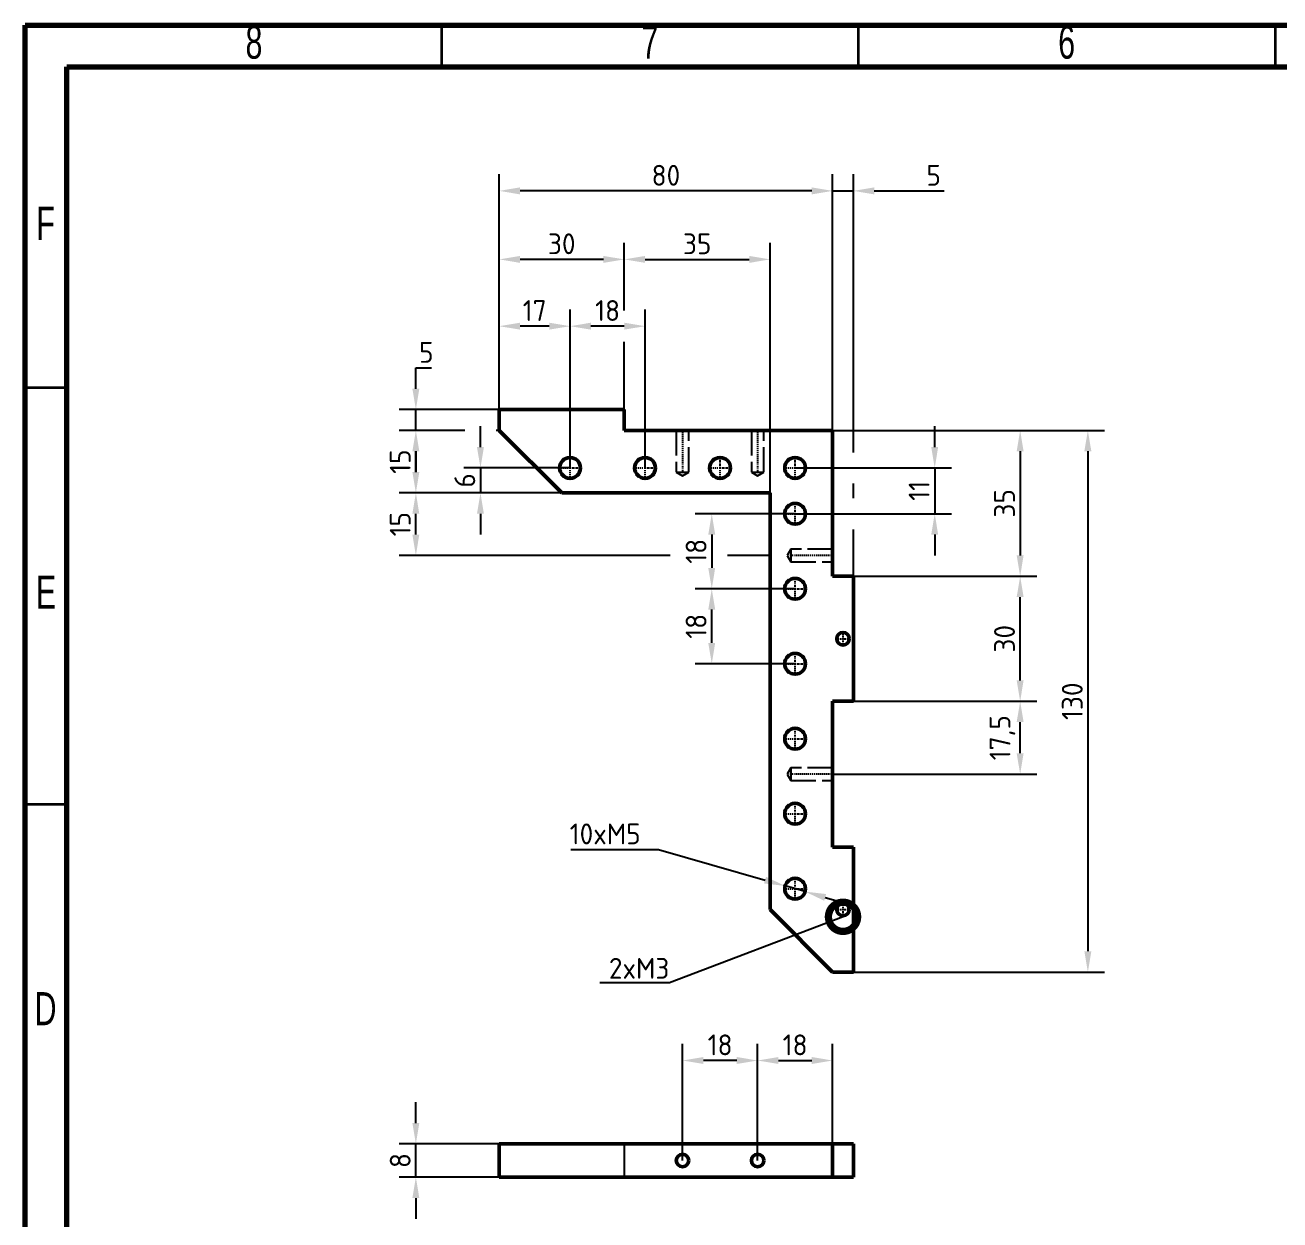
# Model space of a CAD drawing. Header units: millimetres. Extents: x -1615 to 4166, y 5 to 3174.
# Drawn here: x 2605.8 to 2756.3, y 148.6 to 292 of the extents above; entities that cross this region are included whole.
import ezdxf
from ezdxf import colors
from ezdxf.entities.mleader import LeaderData, LeaderLine
from ezdxf.math import Vec2, Vec3

# ---------------------------------------------------------------- set-up
doc = ezdxf.new("R2010")
doc.units = ezdxf.units.MM
doc.header["$LTSCALE"] = 0.25
doc.header["$PDSIZE"] = -1
for name, pattern in [('ACAD_ISO02W100', [15, 12, -3]), ('ACAD_ISO08W100', [36, 24, -3, 6, -3]), ('CENTER2', [1.125, 0.75, -0.125, 0.125, -0.125])]:
    doc.linetypes.add(name, pattern=pattern)
doc.layers.get('0').update_dxf_attribs({"lineweight": 50})
for name, color, linetype, lineweight in [('duong tam', 2, 'ACAD_ISO08W100', 25), ('kich thuoc', 1, 'Continuous', 25), ('netdut', 6, 'ACAD_ISO02W100', 25)]:
    doc.layers.add(name, color=color, linetype=linetype, lineweight=lineweight)
doc.styles.add('SLDTEXTSTYLE0', font='TXT', dxfattribs={"width": 0.686449})
doc.styles.get("Standard").update_dxf_attribs({"font": ''})
doc.styles.add('tieng viet', font='')
doc.styles.get('Standard').set_extended_font_data('TCVN 7284')
doc.styles.get('tieng viet').set_extended_font_data('TCVN 7284')
doc.dimstyles.new('Ratio 2', dxfattribs={"dimtxt": 2.5, "dimasz": 2.5, "dimexe": 2, "dimexo": 0, "dimtad": 1, "dimtoh": 1, "dimdec": 1, "dimlfac": 2, "dimzin": 9, "dimtxsty": 'Standard', "dimcen": 2.5, "dimazin": 2, "dimtfac": 1, "dimtdec": 1, "dimtmove": 0, "dimatfit": 3, "dimfxl": 1, "dimtzin": 1, "dimarcsym": 0})
doc.dimstyles.new('Ratio 2$3', dxfattribs={"dimtxt": 2.5, "dimasz": 2.5, "dimexe": 2, "dimexo": 0, "dimtad": 1, "dimtoh": 1, "dimdec": 1, "dimlfac": 2, "dimzin": 9, "dimtxsty": 'Standard', "dimcen": 2.5, "dimazin": 2, "dimtfac": 1, "dimtdec": 1, "dimtmove": 0, "dimatfit": 3, "dimfxl": 1, "dimtzin": 1, "dimarcsym": 0})

# ---------------------------------------------------------------- blocks, each defined once
blk = doc.blocks.new('*U367')
at = {"layer": 'duong tam', "color": 0, "linetype": 'CENTER2', "transparency": 16777216}
for p, q in [((-1.37, 0), (-0.25, 0)), ((0, 0.25), (0, 1.37)), ((0.25, 0), (1.37, 0)), ((0, -1.37), (0, -0.25))]:
    blk.add_line(p, q, dxfattribs=at)
at = {"layer": 'duong tam', "color": 0, "linetype": 'Continuous', "transparency": 16777216}
for p, q in [((-0.125, 0), (0.125, 0)), ((0, -0.125), (0, 0.125))]:
    blk.add_line(p, q, dxfattribs=at)
blk = doc.blocks.new('*U368')
at = {"layer": 'duong tam', "color": 0, "linetype": 'CENTER2', "transparency": 16777216}
for p, q in [((-1.37, 0), (-0.25, 0)), ((0, 0.25), (0, 1.37)), ((0.25, 0), (1.37, 0)), ((0, -1.37), (0, -0.25))]:
    blk.add_line(p, q, dxfattribs=at)
at = {"layer": 'duong tam', "color": 0, "linetype": 'Continuous', "transparency": 16777216}
for p, q in [((-0.125, 0), (0.125, 0)), ((0, -0.125), (0, 0.125))]:
    blk.add_line(p, q, dxfattribs=at)
blk = doc.blocks.new('*U369')
at = {"layer": 'duong tam', "color": 0, "linetype": 'CENTER2', "transparency": 16777216}
for p, q in [((-1.37, 0), (-0.25, 0)), ((0, 0.25), (0, 1.37)), ((0.25, 0), (1.37, 0)), ((0, -1.37), (0, -0.25))]:
    blk.add_line(p, q, dxfattribs=at)
at = {"layer": 'duong tam', "color": 0, "linetype": 'Continuous', "transparency": 16777216}
for p, q in [((-0.125, 0), (0.125, 0)), ((0, -0.125), (0, 0.125))]:
    blk.add_line(p, q, dxfattribs=at)
blk = doc.blocks.new('*U370')
at = {"layer": 'duong tam', "color": 0, "linetype": 'CENTER2', "transparency": 16777216}
for p, q in [((-1.37, 0), (-0.25, 0)), ((0, 0.25), (0, 1.37)), ((0.25, 0), (1.37, 0)), ((0, -1.37), (0, -0.25))]:
    blk.add_line(p, q, dxfattribs=at)
at = {"layer": 'duong tam', "color": 0, "linetype": 'Continuous', "transparency": 16777216}
for p, q in [((-0.125, 0), (0.125, 0)), ((0, -0.125), (0, 0.125))]:
    blk.add_line(p, q, dxfattribs=at)
blk = doc.blocks.new('*U371')
at = {"layer": 'duong tam', "color": 0, "linetype": 'CENTER2', "transparency": 16777216}
for p, q in [((-1.37, 0), (-0.25, 0)), ((0, 0.25), (0, 1.37)), ((0.25, 0), (1.37, 0)), ((0, -1.37), (0, -0.25))]:
    blk.add_line(p, q, dxfattribs=at)
at = {"layer": 'duong tam', "color": 0, "linetype": 'Continuous', "transparency": 16777216}
for p, q in [((-0.125, 0), (0.125, 0)), ((0, -0.125), (0, 0.125))]:
    blk.add_line(p, q, dxfattribs=at)
blk = doc.blocks.new('*U372')
at = {"layer": 'duong tam', "color": 0, "linetype": 'CENTER2', "transparency": 16777216}
for p, q in [((-1.37, 0), (-0.25, 0)), ((0, 0.25), (0, 1.37)), ((0.25, 0), (1.37, 0)), ((0, -1.37), (0, -0.25))]:
    blk.add_line(p, q, dxfattribs=at)
at = {"layer": 'duong tam', "color": 0, "linetype": 'Continuous', "transparency": 16777216}
for p, q in [((-0.125, 0), (0.125, 0)), ((0, -0.125), (0, 0.125))]:
    blk.add_line(p, q, dxfattribs=at)
blk = doc.blocks.new('*U373')
at = {"layer": 'duong tam', "color": 0, "linetype": 'CENTER2', "transparency": 16777216}
for p, q in [((-0.87, 0), (-0.15, 0)), ((0, 0.15), (0, 0.87)), ((0.15, 0), (0.87, 0)), ((0, -0.87), (0, -0.15))]:
    blk.add_line(p, q, dxfattribs=at)
at = {"layer": 'duong tam', "color": 0, "linetype": 'Continuous', "transparency": 16777216}
for p, q in [((-0.075, 0), (0.075, 0)), ((0, -0.075), (0, 0.075))]:
    blk.add_line(p, q, dxfattribs=at)
blk = doc.blocks.new('*U374')
at = {"layer": 'duong tam', "color": 0, "linetype": 'CENTER2', "transparency": 16777216}
for p, q in [((-1.37, 0), (-0.25, 0)), ((0, 0.25), (0, 1.37)), ((0.25, 0), (1.37, 0)), ((0, -1.37), (0, -0.25))]:
    blk.add_line(p, q, dxfattribs=at)
at = {"layer": 'duong tam', "color": 0, "linetype": 'Continuous', "transparency": 16777216}
for p, q in [((-0.125, 0), (0.125, 0)), ((0, -0.125), (0, 0.125))]:
    blk.add_line(p, q, dxfattribs=at)
blk = doc.blocks.new('*U375')
at = {"layer": 'duong tam', "color": 0, "linetype": 'CENTER2', "transparency": 16777216}
for p, q in [((-1.37, 0), (-0.25, 0)), ((0, 0.25), (0, 1.37)), ((0.25, 0), (1.37, 0)), ((0, -1.37), (0, -0.25))]:
    blk.add_line(p, q, dxfattribs=at)
at = {"layer": 'duong tam', "color": 0, "linetype": 'Continuous', "transparency": 16777216}
for p, q in [((-0.125, 0), (0.125, 0)), ((0, -0.125), (0, 0.125))]:
    blk.add_line(p, q, dxfattribs=at)
blk = doc.blocks.new('*U376')
at = {"layer": 'duong tam', "color": 0, "linetype": 'CENTER2', "transparency": 16777216}
for p, q in [((-1.37, 0), (-0.25, 0)), ((0, 0.25), (0, 1.37)), ((0.25, 0), (1.37, 0)), ((0, -1.37), (0, -0.25))]:
    blk.add_line(p, q, dxfattribs=at)
at = {"layer": 'duong tam', "color": 0, "linetype": 'Continuous', "transparency": 16777216}
for p, q in [((-0.125, 0), (0.125, 0)), ((0, -0.125), (0, 0.125))]:
    blk.add_line(p, q, dxfattribs=at)
blk = doc.blocks.new('*U377')
at = {"layer": 'duong tam', "color": 0, "linetype": 'CENTER2', "transparency": 16777216}
for p, q in [((-1.37, 0), (-0.25, 0)), ((0, 0.25), (0, 1.37)), ((0.25, 0), (1.37, 0)), ((0, -1.37), (0, -0.25))]:
    blk.add_line(p, q, dxfattribs=at)
at = {"layer": 'duong tam', "color": 0, "linetype": 'Continuous', "transparency": 16777216}
for p, q in [((-0.125, 0), (0.125, 0)), ((0, -0.125), (0, 0.125))]:
    blk.add_line(p, q, dxfattribs=at)
blk = doc.blocks.new('*U378')
at = {"layer": 'duong tam', "color": 0, "linetype": 'CENTER2', "transparency": 16777216}
for p, q in [((-0.87, 0), (-0.15, 0)), ((0, 0.15), (0, 0.87)), ((0.15, 0), (0.87, 0)), ((0, -0.87), (0, -0.15))]:
    blk.add_line(p, q, dxfattribs=at)
at = {"layer": 'duong tam', "color": 0, "linetype": 'Continuous', "transparency": 16777216}
for p, q in [((-0.075, 0), (0.075, 0)), ((0, -0.075), (0, 0.075))]:
    blk.add_line(p, q, dxfattribs=at)
blk = doc.blocks.new('*U379')
at = {"layer": 'duong tam', "color": 0, "linetype": 'CENTER2', "transparency": 16777216}
blk.add_line((0, 2.62), (0, -2.62), dxfattribs=at)
blk = doc.blocks.new('*U380')
at = {"layer": 'duong tam', "color": 0, "linetype": 'CENTER2', "transparency": 16777216}
blk.add_line((0, 2.62), (0, -2.62), dxfattribs=at)
blk = doc.blocks.new('*U381')
at = {"layer": 'duong tam', "color": 0, "linetype": 'CENTER2', "transparency": 16777216}
blk.add_line((2.62, 0), (-2.62, 0), dxfattribs=at)
blk = doc.blocks.new('*U382')
at = {"layer": 'duong tam', "color": 0, "linetype": 'CENTER2', "transparency": 16777216}
blk.add_line((2.62, 0), (-2.62, 0), dxfattribs=at)
blk = doc.blocks.new('*D383')
at = {"layer": 'Defpoints', "color": 0, "transparency": 16777216}
for p in [(2662.65, 272.13), (2662.65, 245.88), (2702.65, 243.38)]:
    blk.add_point(p, dxfattribs=at)
at = {"layer": 'kich thuoc', "color": 0, "lineweight": -2, "transparency": 16777216}
for p, q in [((2662.65, 245.88), (2662.65, 274.13)), ((2702.65, 243.38), (2702.65, 274.13)), ((2700.15, 272.13), (2665.15, 272.13))]:
    blk.add_line(p, q, dxfattribs=at)
at = {"layer": 'kich thuoc', "color": 0, "transparency": 16777216}
for points in [[(2665.15, 272.55), (2665.15, 271.71), (2662.65, 272.13)], [(2700.15, 272.55), (2700.15, 271.71), (2702.65, 272.13)]]:
    blk.add_solid(points, dxfattribs=at)
at = {"layer": 'kich thuoc', "color": 0, "transparency": 16777216, "insert": (2682.65, 274), "char_height": 2.5, "attachment_point": 5}
blk.add_mtext('80', dxfattribs=at)
blk = doc.blocks.new('*D384')
at = {"layer": 'Defpoints', "color": 0, "transparency": 16777216}
for p in [(2662.65, 263.91), (2662.65, 245.88), (2677.65, 245.88)]:
    blk.add_point(p, dxfattribs=at)
at = {"layer": 'kich thuoc', "color": 0, "lineweight": -2, "transparency": 16777216}
for p, q in [((2662.65, 245.88), (2662.65, 265.91)), ((2677.65, 257.77), (2677.65, 265.91)), ((2675.15, 263.91), (2665.15, 263.91)), ((2677.65, 245.88), (2677.65, 254.02))]:
    blk.add_line(p, q, dxfattribs=at)
at = {"layer": 'kich thuoc', "color": 0, "transparency": 16777216}
for points in [[(2665.15, 264.32), (2665.15, 263.49), (2662.65, 263.91)], [(2675.15, 264.32), (2675.15, 263.49), (2677.65, 263.91)]]:
    blk.add_solid(points, dxfattribs=at)
at = {"layer": 'kich thuoc', "color": 0, "transparency": 16777216, "insert": (2670.15, 265.78), "char_height": 2.5, "attachment_point": 5}
blk.add_mtext('30', dxfattribs=at)
blk = doc.blocks.new('*D385')
at = {"layer": 'Defpoints', "color": 0, "transparency": 16777216}
for p in [(2702.65, 243.38), (2705.15, 178.38), (2733.27, 178.38)]:
    blk.add_point(p, dxfattribs=at)
at = {"layer": 'kich thuoc', "color": 0, "lineweight": -2, "transparency": 16777216}
for p, q in [((2702.65, 243.38), (2735.27, 243.38)), ((2733.27, 240.88), (2733.27, 180.88)), ((2705.15, 178.38), (2735.27, 178.38))]:
    blk.add_line(p, q, dxfattribs=at)
at = {"layer": 'kich thuoc', "color": 0, "transparency": 16777216}
for points in [[(2732.85, 240.88), (2733.69, 240.88), (2733.27, 243.38)], [(2732.85, 180.88), (2733.69, 180.88), (2733.27, 178.38)]]:
    blk.add_solid(points, dxfattribs=at)
at = {"layer": 'kich thuoc', "color": 0, "transparency": 16777216, "insert": (2731.4, 210.88), "char_height": 2.5, "attachment_point": 5, "rotation": 90}
blk.add_mtext('130', dxfattribs=at)
blk = doc.blocks.new('*D386')
at = {"layer": 'Defpoints', "color": 0, "transparency": 16777216}
for p in [(2702.65, 243.38), (2705.15, 225.88), (2725.15, 225.88)]:
    blk.add_point(p, dxfattribs=at)
at = {"layer": 'kich thuoc', "color": 0, "lineweight": -2, "transparency": 16777216}
for p, q in [((2702.65, 243.38), (2727.15, 243.38)), ((2725.15, 240.88), (2725.15, 228.38)), ((2705.15, 225.88), (2727.15, 225.88))]:
    blk.add_line(p, q, dxfattribs=at)
at = {"layer": 'kich thuoc', "color": 0, "transparency": 16777216}
for points in [[(2724.73, 240.88), (2725.56, 240.88), (2725.15, 243.38)], [(2724.73, 228.38), (2725.56, 228.38), (2725.15, 225.88)]]:
    blk.add_solid(points, dxfattribs=at)
at = {"layer": 'kich thuoc', "color": 0, "transparency": 16777216, "insert": (2723.27, 234.63), "char_height": 2.5, "attachment_point": 5, "rotation": 90}
blk.add_mtext('35', dxfattribs=at)
blk = doc.blocks.new('*D387')
at = {"layer": 'Defpoints', "color": 0, "transparency": 16777216}
for p in [(2705.15, 225.88), (2725.15, 225.88), (2705.15, 210.88)]:
    blk.add_point(p, dxfattribs=at)
at = {"layer": 'kich thuoc', "color": 0, "lineweight": -2, "transparency": 16777216}
for p, q in [((2705.15, 225.88), (2727.15, 225.88)), ((2725.15, 213.38), (2725.15, 223.38)), ((2705.15, 210.88), (2727.15, 210.88))]:
    blk.add_line(p, q, dxfattribs=at)
at = {"layer": 'kich thuoc', "color": 0, "transparency": 16777216}
for points in [[(2724.73, 223.38), (2725.56, 223.38), (2725.15, 225.88)], [(2724.73, 213.38), (2725.56, 213.38), (2725.15, 210.88)]]:
    blk.add_solid(points, dxfattribs=at)
at = {"layer": 'kich thuoc', "color": 0, "transparency": 16777216, "insert": (2723.27, 218.38), "char_height": 2.5, "attachment_point": 5, "rotation": 90}
blk.add_mtext('30', dxfattribs=at)
blk = doc.blocks.new('*D388')
at = {"layer": 'Defpoints', "color": 0, "transparency": 16777216}
for p in [(2652.65, 245.88), (2662.65, 245.88), (2662.65, 243.38)]:
    blk.add_point(p, dxfattribs=at)
at = {"layer": 'kich thuoc', "color": 0, "lineweight": -2, "transparency": 16777216}
for p, q in [((2652.65, 248.38), (2652.65, 250.88)), ((2652.65, 250.88), (2654.52, 250.88)), ((2662.65, 245.88), (2650.65, 245.88)), ((2652.65, 243.38), (2652.65, 245.88)), ((2658.52, 243.38), (2650.65, 243.38)), ((2662.65, 243.38), (2662.27, 243.38)), ((2652.65, 240.88), (2652.65, 238.38))]:
    blk.add_line(p, q, dxfattribs=at)
at = {"layer": 'kich thuoc', "color": 0, "transparency": 16777216}
for points in [[(2652.23, 248.38), (2653.06, 248.38), (2652.65, 245.88)], [(2652.23, 240.88), (2653.06, 240.88), (2652.65, 243.38)]]:
    blk.add_solid(points, dxfattribs=at)
at = {"layer": 'kich thuoc', "color": 0, "transparency": 16777216, "insert": (2653.9, 252.75), "char_height": 2.5, "attachment_point": 5}
blk.add_mtext('5', dxfattribs=at)
blk = doc.blocks.new('*D389')
at = {"layer": 'Defpoints', "color": 0, "transparency": 16777216}
for p in [(2652.65, 157.76), (2662.65, 157.76), (2662.65, 153.76)]:
    blk.add_point(p, dxfattribs=at)
at = {"layer": 'kich thuoc', "color": 0, "lineweight": -2, "transparency": 16777216}
for p, q in [((2652.65, 160.26), (2652.65, 162.76)), ((2662.65, 157.76), (2650.65, 157.76)), ((2652.65, 153.76), (2652.65, 157.76)), ((2662.65, 153.76), (2650.65, 153.76)), ((2652.65, 151.26), (2652.65, 148.76))]:
    blk.add_line(p, q, dxfattribs=at)
at = {"layer": 'kich thuoc', "color": 0, "transparency": 16777216}
for points in [[(2652.23, 160.26), (2653.06, 160.26), (2652.65, 157.76)], [(2652.23, 151.26), (2653.06, 151.26), (2652.65, 153.76)]]:
    blk.add_solid(points, dxfattribs=at)
at = {"layer": 'kich thuoc', "color": 0, "transparency": 16777216, "insert": (2650.77, 155.76), "char_height": 2.5, "attachment_point": 5, "rotation": 90}
blk.add_mtext('8', dxfattribs=at)
blk = doc.blocks.new('*D390')
at = {"layer": 'Defpoints', "color": 0, "transparency": 16777216}
for p in [(2652.65, 243.38), (2662.65, 243.38), (2670.15, 235.88)]:
    blk.add_point(p, dxfattribs=at)
at = {"layer": 'kich thuoc', "color": 0, "lineweight": -2, "transparency": 16777216}
for p, q in [((2650.77, 243.38), (2650.65, 243.38)), ((2658.52, 243.38), (2654.52, 243.38)), ((2662.65, 243.38), (2662.27, 243.38)), ((2652.65, 238.38), (2652.65, 240.88)), ((2658.52, 235.88), (2650.65, 235.88)), ((2670.15, 235.88), (2662.27, 235.88))]:
    blk.add_line(p, q, dxfattribs=at)
at = {"layer": 'kich thuoc', "color": 0, "transparency": 16777216}
for points in [[(2652.23, 240.88), (2653.06, 240.88), (2652.65, 243.38)], [(2652.23, 238.38), (2653.06, 238.38), (2652.65, 235.88)]]:
    blk.add_solid(points, dxfattribs=at)
at = {"layer": 'kich thuoc', "color": 0, "transparency": 16777216, "insert": (2650.77, 239.63), "char_height": 2.5, "attachment_point": 5, "rotation": 90}
blk.add_mtext('15', dxfattribs=at)
blk = doc.blocks.new('*D391')
at = {"layer": 'Defpoints', "color": 0, "transparency": 16777216}
for p in [(2652.65, 235.88), (2695.15, 235.88), (2695.15, 228.38)]:
    blk.add_point(p, dxfattribs=at)
at = {"layer": 'kich thuoc', "color": 0, "lineweight": -2, "transparency": 16777216}
for p, q in [((2695.15, 235.88), (2650.65, 235.88)), ((2652.65, 230.88), (2652.65, 233.38)), ((2683.15, 228.38), (2650.65, 228.38)), ((2695.15, 228.38), (2690.02, 228.38))]:
    blk.add_line(p, q, dxfattribs=at)
at = {"layer": 'kich thuoc', "color": 0, "transparency": 16777216}
for points in [[(2652.23, 233.38), (2653.06, 233.38), (2652.65, 235.88)], [(2652.23, 230.88), (2653.06, 230.88), (2652.65, 228.38)]]:
    blk.add_solid(points, dxfattribs=at)
at = {"layer": 'kich thuoc', "color": 0, "transparency": 16777216, "insert": (2650.77, 232.13), "char_height": 2.5, "attachment_point": 5, "rotation": 90}
blk.add_mtext('15', dxfattribs=at)
blk = doc.blocks.new('*D392')
at = {"layer": 'Defpoints', "color": 0, "transparency": 16777216}
for p in [(2705.15, 210.88), (2725.15, 210.88), (2702.65, 202.13)]:
    blk.add_point(p, dxfattribs=at)
at = {"layer": 'kich thuoc', "color": 0, "lineweight": -2, "transparency": 16777216}
for p, q in [((2705.15, 210.88), (2727.15, 210.88)), ((2725.15, 204.63), (2725.15, 208.38)), ((2702.65, 202.13), (2727.15, 202.13))]:
    blk.add_line(p, q, dxfattribs=at)
at = {"layer": 'kich thuoc', "color": 0, "transparency": 16777216}
for points in [[(2724.73, 208.38), (2725.56, 208.38), (2725.15, 210.88)], [(2724.73, 204.63), (2725.56, 204.63), (2725.15, 202.13)]]:
    blk.add_solid(points, dxfattribs=at)
at = {"layer": 'kich thuoc', "color": 0, "transparency": 16777216, "insert": (2723.02, 206.5), "char_height": 2.5, "attachment_point": 5, "rotation": 90}
blk.add_mtext('17,5', dxfattribs=at)
blk = doc.blocks.new('_DotSmall')
at = {"color": 0, "linetype": 'ByBlock', "const_width": 0.5}
blk.add_lwpolyline([(-0.0625, 0, 1), (0.0625, 0, 1)], format="xyb", close=True, dxfattribs=at)
blk = doc.blocks.new('*D430')
at = {"layer": 'Defpoints', "color": 0, "transparency": 16777216}
for p in [(2696.94, 188.72), (2699.35, 188.03)]:
    blk.add_point(p, dxfattribs=at)
at = {"layer": 'kich thuoc', "color": 0, "lineweight": -2, "transparency": 16777216}
for p, q in [((2671.24, 193.08), (2681.76, 193.08)), ((2681.76, 193.08), (2694.54, 189.41)), ((2699.35, 188.03), (2696.94, 188.72)), ((2701.75, 187.34), (2704.15, 186.65))]:
    blk.add_line(p, q, dxfattribs=at)
at = {"layer": 'kich thuoc', "color": 0, "transparency": 16777216}
for points in [[(2694.66, 189.81), (2694.43, 189.01), (2696.94, 188.72)], [(2701.87, 187.74), (2701.64, 186.94), (2699.35, 188.03)]]:
    blk.add_solid(points, dxfattribs=at)
at = {"layer": 'kich thuoc', "color": 0, "transparency": 16777216, "insert": (2675.36, 194.96), "char_height": 2.5, "attachment_point": 5}
blk.add_mtext('10xM5', dxfattribs=at)
blk = doc.blocks.new('*D501')
at = {"layer": 'Defpoints', "color": 0, "transparency": 16777216}
for p in [(2695.15, 263.91), (2677.65, 245.88), (2695.15, 235.88)]:
    blk.add_point(p, dxfattribs=at)
at = {"layer": 'kich thuoc', "color": 0, "lineweight": -2, "transparency": 16777216}
for p, q in [((2677.65, 257.77), (2677.65, 265.91)), ((2695.15, 235.88), (2695.15, 265.91)), ((2680.15, 263.91), (2692.65, 263.91)), ((2677.65, 245.88), (2677.65, 254.02))]:
    blk.add_line(p, q, dxfattribs=at)
at = {"layer": 'kich thuoc', "color": 0, "transparency": 16777216}
for points in [[(2680.15, 264.32), (2680.15, 263.49), (2677.65, 263.91)], [(2692.65, 264.32), (2692.65, 263.49), (2695.15, 263.91)]]:
    blk.add_solid(points, dxfattribs=at)
at = {"layer": 'kich thuoc', "color": 0, "transparency": 16777216, "insert": (2686.4, 265.78), "char_height": 2.5, "attachment_point": 5}
blk.add_mtext('35', dxfattribs=at)
blk = doc.blocks.new('*D502')
at = {"layer": 'Defpoints', "color": 0, "transparency": 16777216}
for p in [(2702.65, 272.13), (2702.65, 243.38), (2705.15, 225.88)]:
    blk.add_point(p, dxfattribs=at)
at = {"layer": 'kich thuoc', "color": 0, "lineweight": -2, "transparency": 16777216}
for p, q in [((2702.65, 243.38), (2702.65, 274.13)), ((2705.15, 240.75), (2705.15, 274.13)), ((2700.15, 272.13), (2697.65, 272.13)), ((2702.65, 272.13), (2705.15, 272.13)), ((2707.65, 272.13), (2716.02, 272.13)), ((2705.15, 235.25), (2705.15, 237)), ((2705.15, 225.88), (2705.15, 231.5))]:
    blk.add_line(p, q, dxfattribs=at)
at = {"layer": 'kich thuoc', "color": 0, "transparency": 16777216}
for points in [[(2700.15, 272.55), (2700.15, 271.71), (2702.65, 272.13)], [(2707.65, 272.55), (2707.65, 271.71), (2705.15, 272.13)]]:
    blk.add_solid(points, dxfattribs=at)
at = {"layer": 'kich thuoc', "color": 0, "transparency": 16777216, "insert": (2714.77, 274), "char_height": 2.5, "attachment_point": 5}
blk.add_mtext('5', dxfattribs=at)
blk = doc.blocks.new('*D791')
at = {"layer": 'Defpoints', "color": 0, "transparency": 16777216}
for p in [(2702.65, 167.76), (2702.65, 157.76), (2693.65, 155.76)]:
    blk.add_point(p, dxfattribs=at)
at = {"layer": 'kich thuoc', "color": 0, "lineweight": -2, "transparency": 16777216}
for p, q in [((2693.65, 155.76), (2693.65, 169.76)), ((2702.65, 157.76), (2702.65, 169.76)), ((2696.15, 167.76), (2700.15, 167.76))]:
    blk.add_line(p, q, dxfattribs=at)
at = {"layer": 'kich thuoc', "color": 0, "transparency": 16777216}
for points in [[(2696.15, 168.18), (2696.15, 167.35), (2693.65, 167.76)], [(2700.15, 168.18), (2700.15, 167.35), (2702.65, 167.76)]]:
    blk.add_solid(points, dxfattribs=at)
at = {"layer": 'kich thuoc', "color": 0, "transparency": 16777216, "insert": (2698.15, 169.64), "char_height": 2.5, "attachment_point": 5}
blk.add_mtext('18', dxfattribs=at)
blk = doc.blocks.new('*D792')
at = {"layer": 'Defpoints', "color": 0, "transparency": 16777216}
for p in [(2684.65, 167.76), (2684.65, 155.76), (2693.65, 155.76)]:
    blk.add_point(p, dxfattribs=at)
at = {"layer": 'kich thuoc', "color": 0, "lineweight": -2, "transparency": 16777216}
for p, q in [((2684.65, 155.76), (2684.65, 169.76)), ((2693.65, 155.76), (2693.65, 169.76)), ((2691.15, 167.76), (2687.15, 167.76))]:
    blk.add_line(p, q, dxfattribs=at)
at = {"layer": 'kich thuoc', "color": 0, "transparency": 16777216}
for points in [[(2687.15, 168.18), (2687.15, 167.35), (2684.65, 167.76)], [(2691.15, 168.18), (2691.15, 167.35), (2693.65, 167.76)]]:
    blk.add_solid(points, dxfattribs=at)
at = {"layer": 'kich thuoc', "color": 0, "transparency": 16777216, "insert": (2689.15, 169.64), "char_height": 2.5, "attachment_point": 5}
blk.add_mtext('18', dxfattribs=at)
blk = doc.blocks.new('*D793')
at = {"layer": 'Defpoints', "color": 0, "transparency": 16777216}
for p in [(2662.65, 255.89), (2662.65, 245.88), (2671.15, 238.88)]:
    blk.add_point(p, dxfattribs=at)
at = {"layer": 'kich thuoc', "color": 0, "lineweight": -2, "transparency": 16777216}
for p, q in [((2662.65, 245.88), (2662.65, 257.89)), ((2671.15, 238.88), (2671.15, 257.89)), ((2668.65, 255.89), (2665.15, 255.89))]:
    blk.add_line(p, q, dxfattribs=at)
at = {"layer": 'kich thuoc', "color": 0, "transparency": 16777216}
for points in [[(2665.15, 256.31), (2665.15, 255.48), (2662.65, 255.89)], [(2668.65, 256.31), (2668.65, 255.48), (2671.15, 255.89)]]:
    blk.add_solid(points, dxfattribs=at)
at = {"layer": 'kich thuoc', "color": 0, "transparency": 16777216, "insert": (2666.9, 257.77), "char_height": 2.5, "attachment_point": 5}
blk.add_mtext('17', dxfattribs=at)
blk = doc.blocks.new('*D794')
at = {"layer": 'Defpoints', "color": 0, "transparency": 16777216}
for p in [(2671.15, 255.89), (2671.15, 238.88), (2680.15, 238.88)]:
    blk.add_point(p, dxfattribs=at)
at = {"layer": 'kich thuoc', "color": 0, "lineweight": -2, "transparency": 16777216}
for p, q in [((2671.15, 238.88), (2671.15, 257.89)), ((2680.15, 238.88), (2680.15, 257.89)), ((2677.65, 255.89), (2673.65, 255.89))]:
    blk.add_line(p, q, dxfattribs=at)
at = {"layer": 'kich thuoc', "color": 0, "transparency": 16777216}
for points in [[(2673.65, 256.31), (2673.65, 255.48), (2671.15, 255.89)], [(2677.65, 256.31), (2677.65, 255.48), (2680.15, 255.89)]]:
    blk.add_solid(points, dxfattribs=at)
at = {"layer": 'kich thuoc', "color": 0, "transparency": 16777216, "insert": (2675.65, 257.77), "char_height": 2.5, "attachment_point": 5}
blk.add_mtext('18', dxfattribs=at)
blk = doc.blocks.new('*D795')
at = {"layer": 'Defpoints', "color": 0, "transparency": 16777216}
for p in [(2671.15, 238.88), (2660.4, 235.88), (2671.15, 235.88)]:
    blk.add_point(p, dxfattribs=at)
at = {"layer": 'kich thuoc', "color": 0, "lineweight": -2, "transparency": 16777216}
for p, q in [((2660.4, 241.38), (2660.4, 243.88)), ((2671.15, 238.88), (2658.4, 238.88)), ((2660.4, 238.88), (2660.4, 235.88)), ((2671.15, 235.88), (2658.4, 235.88)), ((2660.4, 233.38), (2660.4, 230.88))]:
    blk.add_line(p, q, dxfattribs=at)
at = {"layer": 'kich thuoc', "color": 0, "transparency": 16777216}
for points in [[(2659.98, 241.38), (2660.81, 241.38), (2660.4, 238.88)], [(2659.98, 233.38), (2660.81, 233.38), (2660.4, 235.88)]]:
    blk.add_solid(points, dxfattribs=at)
at = {"layer": 'kich thuoc', "color": 0, "transparency": 16777216, "insert": (2658.52, 237.38), "char_height": 2.5, "attachment_point": 5, "rotation": 90}
blk.add_mtext('6', dxfattribs=at)
blk = doc.blocks.new('*D796')
at = {"layer": 'Defpoints', "color": 0, "transparency": 16777216}
for p in [(2698.15, 238.88), (2698.15, 233.38), (2714.9, 233.38)]:
    blk.add_point(p, dxfattribs=at)
at = {"layer": 'kich thuoc', "color": 0, "lineweight": -2, "transparency": 16777216}
for p, q in [((2714.9, 241.38), (2714.9, 243.88)), ((2698.15, 238.88), (2716.9, 238.88)), ((2714.9, 238.88), (2714.9, 233.38)), ((2698.15, 233.38), (2716.9, 233.38)), ((2714.9, 230.88), (2714.9, 228.38))]:
    blk.add_line(p, q, dxfattribs=at)
at = {"layer": 'kich thuoc', "color": 0, "transparency": 16777216}
for points in [[(2714.48, 241.38), (2715.31, 241.38), (2714.9, 238.88)], [(2714.48, 230.88), (2715.31, 230.88), (2714.9, 233.38)]]:
    blk.add_solid(points, dxfattribs=at)
at = {"layer": 'kich thuoc', "color": 0, "transparency": 16777216, "insert": (2713.02, 236.13), "char_height": 2.5, "attachment_point": 5, "rotation": 90}
blk.add_mtext('11', dxfattribs=at)
blk = doc.blocks.new('*D797')
at = {"layer": 'Defpoints', "color": 0, "transparency": 16777216}
for p in [(2698.15, 233.38), (2688.15, 224.38), (2698.15, 224.38)]:
    blk.add_point(p, dxfattribs=at)
at = {"layer": 'kich thuoc', "color": 0, "lineweight": -2, "transparency": 16777216}
for p, q in [((2698.15, 233.38), (2686.15, 233.38)), ((2688.15, 230.88), (2688.15, 226.88)), ((2698.15, 224.38), (2686.15, 224.38))]:
    blk.add_line(p, q, dxfattribs=at)
at = {"layer": 'kich thuoc', "color": 0, "transparency": 16777216}
for points in [[(2687.73, 230.88), (2688.56, 230.88), (2688.15, 233.38)], [(2687.73, 226.88), (2688.56, 226.88), (2688.15, 224.38)]]:
    blk.add_solid(points, dxfattribs=at)
at = {"layer": 'kich thuoc', "color": 0, "transparency": 16777216, "insert": (2686.27, 228.88), "char_height": 2.5, "attachment_point": 5, "rotation": 90}
blk.add_mtext('18', dxfattribs=at)
blk = doc.blocks.new('*D798')
at = {"layer": 'Defpoints', "color": 0, "transparency": 16777216}
for p in [(2688.15, 224.38), (2698.15, 224.38), (2698.15, 215.38)]:
    blk.add_point(p, dxfattribs=at)
at = {"layer": 'kich thuoc', "color": 0, "lineweight": -2, "transparency": 16777216}
for p, q in [((2698.15, 224.38), (2686.15, 224.38)), ((2688.15, 217.88), (2688.15, 221.88)), ((2698.15, 215.38), (2686.15, 215.38))]:
    blk.add_line(p, q, dxfattribs=at)
at = {"layer": 'kich thuoc', "color": 0, "transparency": 16777216}
for points in [[(2687.73, 221.88), (2688.56, 221.88), (2688.15, 224.38)], [(2687.73, 217.88), (2688.56, 217.88), (2688.15, 215.38)]]:
    blk.add_solid(points, dxfattribs=at)
at = {"layer": 'kich thuoc', "color": 0, "transparency": 16777216, "insert": (2686.27, 219.88), "char_height": 2.5, "attachment_point": 5, "rotation": 90}
blk.add_mtext('18', dxfattribs=at)

msp = doc.modelspace()

# ---------------------------------------------------------------- linework, layer by layer
at = {"color": 7, "linetype": 'Continuous', "lineweight": 70}
for p, q in [((2605.766, 5.001), (2605.766, 292.001)), ((2605.766, 292.001), (3005.766, 292.001)), ((2610.766, 10.001), (2610.766, 287.001)), ((2610.766, 287.001), (3000.766, 287.001))]:
    msp.add_line(p, q, dxfattribs=at)
at = {"color": 7, "linetype": 'Continuous', "lineweight": 35}
for p, q in [((2655.766, 287.001), (2655.766, 292.001)), ((2705.766, 287.001), (2705.766, 292.001)), ((2755.766, 287.001), (2755.766, 292.001)), ((2610.766, 248.501), (2605.766, 248.501)), ((2610.766, 198.501), (2605.766, 198.501))]:
    msp.add_line(p, q, dxfattribs=at)
for p, q in [((2662.646, 245.879), (2662.646, 243.379)), ((2677.646, 245.879), (2662.646, 245.879)), ((2677.646, 243.379), (2677.646, 245.879)), ((2670.146, 235.879), (2662.646, 243.379)), ((2677.646, 243.379), (2702.646, 243.379)), ((2702.646, 243.379), (2702.646, 225.879)), ((2695.146, 235.879), (2670.146, 235.879)), ((2695.146, 185.879), (2695.146, 235.879)), ((2705.146, 225.879), (2702.646, 225.879)), ((2705.146, 210.879), (2705.146, 225.879)), ((2702.646, 210.879), (2705.146, 210.879)), ((2702.646, 210.879), (2702.646, 193.379)), ((2705.146, 193.379), (2702.646, 193.379)), ((2705.146, 178.379), (2705.146, 193.379)), ((2695.146, 185.879), (2702.646, 178.379)), ((2702.646, 178.379), (2705.146, 178.379)), ((2662.646, 157.763), (2662.646, 153.763)), ((2670.146, 157.763), (2662.646, 157.763)), ((2695.146, 157.763), (2670.146, 157.763)), ((2695.146, 157.763), (2702.646, 157.763)), ((2702.646, 157.763), (2702.646, 153.763)), ((2702.646, 157.763), (2705.146, 157.763)), ((2705.146, 153.763), (2705.146, 157.763)), ((2670.146, 153.763), (2662.646, 153.763)), ((2695.146, 153.763), (2670.146, 153.763)), ((2695.146, 153.763), (2702.646, 153.763)), ((2705.146, 153.763), (2702.646, 153.763))]:
    msp.add_line(p, q)
for centre, radius in [((2671.146, 238.879), 1.25), ((2680.146, 238.879), 1.25), ((2689.146, 238.879), 1.25), ((2698.146, 238.879), 1.25), ((2698.146, 233.379), 1.25), ((2698.146, 224.379), 1.25), ((2703.896, 218.379), 0.75), ((2698.146, 215.379), 1.25), ((2698.146, 206.379), 1.25), ((2698.146, 197.379), 1.25), ((2698.146, 188.379), 1.25), ((2703.896, 185.879), 0.75), ((2684.646, 155.763), 0.75), ((2693.646, 155.763), 0.75)]:
    msp.add_circle(centre, radius)
at = {"layer": 'kich thuoc'}
msp.add_line((2677.646, 157.763), (2677.646, 153.763), dxfattribs=at)
at = {"layer": 'netdut'}
for p, q in [((2683.896, 243.379), (2683.896, 238.379)), ((2685.396, 238.379), (2685.396, 243.379)), ((2692.896, 243.379), (2692.896, 238.379)), ((2694.396, 238.379), (2694.396, 243.379)), ((2683.896, 238.379), (2685.396, 238.379)), ((2683.896, 238.379), (2684.646, 237.928)), ((2684.646, 237.928), (2685.396, 238.379)), ((2692.896, 238.379), (2694.396, 238.379)), ((2692.896, 238.379), (2693.646, 237.928)), ((2693.646, 237.928), (2694.396, 238.379)), ((2697.646, 229.129), (2697.196, 228.379)), ((2702.646, 229.129), (2697.646, 229.129)), ((2697.646, 229.129), (2697.646, 227.629)), ((2697.196, 228.379), (2697.646, 227.629)), ((2697.646, 227.629), (2702.646, 227.629)), ((2697.646, 202.879), (2697.196, 202.129)), ((2697.196, 202.129), (2697.646, 201.379)), ((2702.646, 202.879), (2697.646, 202.879)), ((2697.646, 202.879), (2697.646, 201.379)), ((2697.646, 201.379), (2702.646, 201.379))]:
    msp.add_line(p, q, dxfattribs=at)

# ---------------------------------------------------------------- block references
at = {"layer": 'duong tam', "linetype": 'CENTER2'}
for name, p in [('*U379', (2684.646, 240.879)), ('*U380', (2693.646, 240.879)), ('*U367', (2671.146, 238.879)), ('*U368', (2680.146, 238.879)), ('*U369', (2689.146, 238.879)), ('*U370', (2698.146, 238.879)), ('*U371', (2698.146, 233.379)), ('*U381', (2700.146, 228.379)), ('*U372', (2698.146, 224.379)), ('*U373', (2703.896, 218.379)), ('*U374', (2698.146, 215.379)), ('*U375', (2698.146, 206.379)), ('*U382', (2700.146, 202.129)), ('*U376', (2698.146, 197.379)), ('*U377', (2698.146, 188.379)), ('*U378', (2703.896, 185.879))]:
    msp.add_blockref(name, p, dxfattribs=at)

# ---------------------------------------------------------------- texts
at = {"color": 7, "linetype": 'Continuous', "lineweight": 0, "char_height": 3.969, "attachment_point": 2, "style": 'SLDTEXTSTYLE0'}
for s, insert in [('8', (2633.226, 291.969)), ('7', (2680.726, 291.969)), ('6', (2730.726, 291.969)), ('F', (2608.224, 270.219)), ('E', (2608.274, 225.969)), ('D', (2608.219, 175.969))]:
    msp.add_mtext(s, dxfattribs=dict(at, insert=insert))

# ---------------------------------------------------------------- dimensions: what is measured, and where the dimension line sits
at = {"layer": 'kich thuoc'}
for base, p1, p2, picture, middle in [((2662.646, 272.129), (2702.646, 243.379), (2662.646, 245.879), '*D383', (2682.646, 272.129)), ((2702.646, 272.129), (2705.146, 225.879), (2702.646, 243.379), '*D502', (2714.771, 272.129)), ((2662.646, 263.907), (2677.646, 245.879), (2662.646, 245.879), '*D384', (2670.146, 263.907))]:
    dim = msp.add_linear_dim(base=base, p1=p1, p2=p2, dimstyle='Ratio 2', dxfattribs=at)
    dim.commit()
    dim.dimension.update_dxf_attribs({"geometry": picture, "text_midpoint": middle, "dimtype": 160})
for base, p1, p2, picture, middle in [((2695.146, 263.907), (2677.646, 245.879), (2695.146, 235.879), '*D501', (2686.396, 265.782)), ((2662.646, 255.893), (2671.146, 238.879), (2662.646, 245.879), '*D793', (2666.896, 257.768)), ((2671.146, 255.893), (2680.146, 238.879), (2671.146, 238.879), '*D794', (2675.646, 257.768)), ((2684.646, 167.763), (2693.646, 155.763), (2684.646, 155.763), '*D792', (2689.146, 169.638)), ((2702.646, 167.763), (2693.646, 155.763), (2702.646, 157.763), '*D791', (2698.146, 169.638))]:
    dim = msp.add_linear_dim(base=base, p1=p1, p2=p2, dimstyle='Ratio 2', dxfattribs=at)
    dim.commit()
    dim.dimension.update_dxf_attribs({"geometry": picture, "text_midpoint": middle})
for base, p1, p2, picture, middle in [((2652.646, 245.879), (2662.646, 243.379), (2662.646, 245.879), '*D388', (2653.896, 252.754)), ((2660.396, 235.879), (2671.146, 238.879), (2671.146, 235.879), '*D795', (2658.521, 237.379)), ((2714.896, 233.379), (2698.146, 238.879), (2698.146, 233.379), '*D796', (2713.021, 236.129)), ((2725.146, 225.879), (2702.646, 243.379), (2705.146, 225.879), '*D386', (2723.271, 234.629)), ((2688.146, 224.379), (2698.146, 233.379), (2698.146, 224.379), '*D797', (2686.271, 228.879)), ((2725.146, 225.879), (2705.146, 210.879), (2705.146, 225.879), '*D387', (2723.271, 218.379)), ((2688.146, 224.379), (2698.146, 215.379), (2698.146, 224.379), '*D798', (2686.271, 219.879)), ((2652.646, 157.763), (2662.646, 153.763), (2662.646, 157.763), '*D389', (2650.771, 155.763))]:
    dim = msp.add_linear_dim(base=base, p1=p1, p2=p2, angle=90, dimstyle='Ratio 2', dxfattribs=at)
    dim.commit()
    dim.dimension.update_dxf_attribs({"geometry": picture, "text_midpoint": middle})
for base, p1, p2, picture, middle in [((2652.646, 243.379), (2670.146, 235.879), (2662.646, 243.379), '*D390', (2652.646, 239.629)), ((2733.271, 178.379), (2702.646, 243.379), (2705.146, 178.379), '*D385', (2733.271, 210.879)), ((2652.646, 235.879), (2695.146, 228.379), (2695.146, 235.879), '*D391', (2652.646, 232.129)), ((2725.146, 210.879), (2702.646, 202.129), (2705.146, 210.879), '*D392', (2725.146, 206.504))]:
    dim = msp.add_linear_dim(base=base, p1=p1, p2=p2, angle=90, dimstyle='Ratio 2', dxfattribs=at)
    dim.commit()
    dim.dimension.update_dxf_attribs({"geometry": picture, "text_midpoint": middle, "dimtype": 160})
dim = msp.add_diameter_dim_2p(p1=(2699.348, 188.034), p2=(2696.945, 188.724), text='10xM5', dimstyle='Ratio 2$3', dxfattribs=at)
dim.commit()
dim.dimension.update_dxf_attribs({"geometry": '*D430', "text_midpoint": (2675.363, 193.084), "dimtype": 163})

# ---------------------------------------------------------------- leaders
ml = msp.add_multileader_mtext('Standard', dxfattribs=at)
ml.set_content('2xM3', color=256, style='tieng viet')
ml.set_leader_properties(color=256, linetype='ByLayer', lineweight=-1)
ml.set_arrow_properties(name='DOTSMALL')
ml.build(insert=Vec2(0, 0))
ml.multileader.update_dxf_attribs({"text_left_attachment_type": 6, "text_right_attachment_type": 6, "dogleg_length": 0, "arrow_head_size": 7})
ctx = ml.context
ctx.base_point, ctx.char_height, ctx.arrow_head_size, ctx.landing_gap_size, ctx.plane_origin = Vec3(2676.064, 177.074), 2.5, 7, 0, Vec3(2703.896, 185.009)
ctx.left_attachment, ctx.right_attachment, ctx.text_align_type = 6, 6, 2
notes = []
notes.append((ctx, [(0, (1, 1, 0), (2683.064, 177.074), (-1, 0), 0, [(0, [(2703.896, 185.009)], 0, [])])]))
ctx.mtext.insert, ctx.mtext.alignment, ctx.mtext.flow_direction = Vec3(2683.064, 180.074), 3, 5
for ctx, leaders in notes:
    for number, flags, end, landing, length, lines in leaders:
        leader = LeaderData()
        leader.index, (leader.has_last_leader_line, leader.has_dogleg_vector, leader.attachment_direction) = number, flags
        leader.last_leader_point, leader.dogleg_vector, leader.dogleg_length = Vec3(end), Vec3(landing), length
        for number, points, colour, breaks in lines:
            line = LeaderLine()
            line.index, line.vertices, line.color, line.breaks = number, Vec3.list(points), colors.encode_raw_color(colour), breaks
            leader.lines.append(line)
        ctx.leaders.append(leader)

doc.saveas('drawing.dxf')
